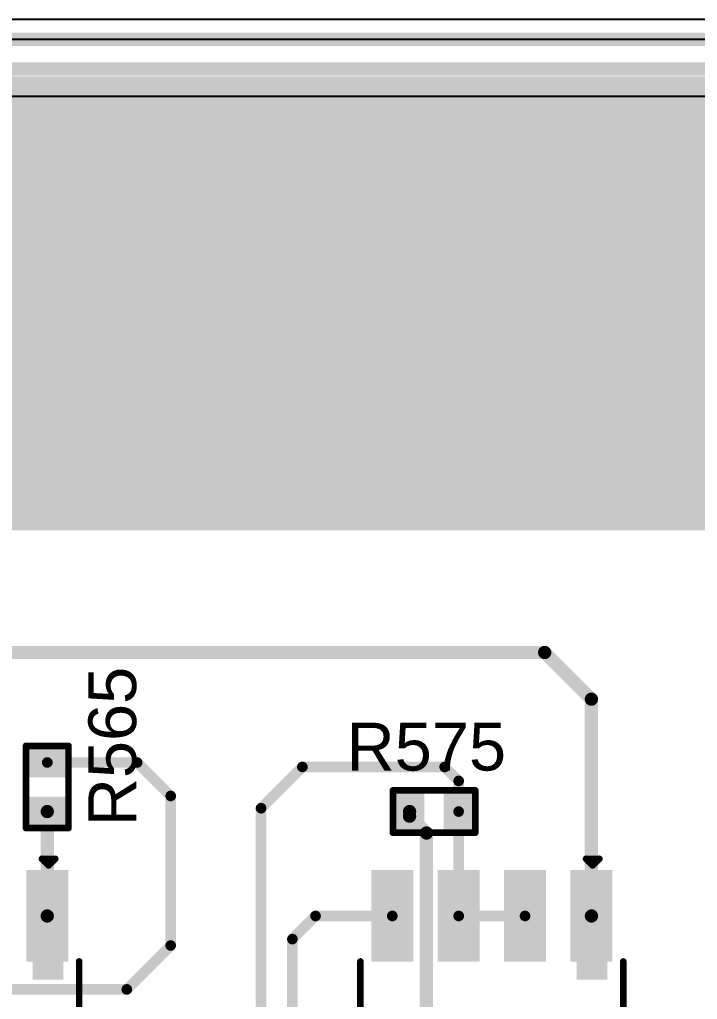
# Model space of a CAD drawing. Header units: inches. Extents: x 0 to 5379, y 0 to 5429.
# Drawn here: x 151.11 to 164.08, y 128.61 to 147.37 of the extents above; entities that cross this region are included whole.
import ezdxf

# ---------------------------------------------------------------- set-up
doc = ezdxf.new("R2010")
doc.units = ezdxf.units.IN
for name, color, linetype in [('Bottom Layer', 5, 'Continuous'), ('Bottom Solder', 6, 'Continuous'), ('SIG 01', 90, 'Continuous'), ('Top Layer', 1, 'Continuous'), ('Top Overlay', 2, 'Continuous'), ('Top Paste', 8, 'Continuous'), ('Top Solder', 216, 'Continuous')]:
    doc.layers.add(name, color=color, linetype=linetype)
doc.styles.add('Arial', font='', dxfattribs={"height": 0.2})
doc.styles.get('Arial').set_extended_font_data('Arial')

# ---------------------------------------------------------------- blocks, each defined once
blk = doc.blocks.new('SOIC_8_0_154___3_90___W______135')
at = {"layer": 'Top Layer'}
for points in [[(-3.475, 1.605), (-3.475, 2.205), (-1.925, 2.205), (-1.925, 1.605)], [(1.925, 1.605), (1.925, 2.205), (3.475, 2.205), (3.475, 1.605)], [(-3.475, 0.335), (-3.475, 0.935), (-1.925, 0.935), (-1.925, 0.335)], [(1.925, 0.335), (1.925, 0.935), (3.475, 0.935), (3.475, 0.335)], [(-3.475, -0.935), (-3.475, -0.335), (-1.925, -0.335), (-1.925, -0.935)], [(1.925, -0.935), (1.925, -0.335), (3.475, -0.335), (3.475, -0.935)], [(-3.475, -2.205), (-3.475, -1.605), (-1.925, -1.605), (-1.925, -2.205)], [(1.925, -2.205), (1.925, -1.605), (3.475, -1.605), (3.475, -2.205)]]:
    blk.add_hatch(color=1, dxfattribs=at).paths.add_polyline_path(points)
at = {"layer": 'Top Overlay'}
blk.add_hatch(color=2, dxfattribs=at).paths.add_polyline_path([(-1.839, 1.626), (-1.483, 1.626), (-1.483, 2.21), (-1.839, 2.21)])
at = {"layer": 'Top Paste'}
for points in [[(-3.475, 1.605), (-3.475, 2.205), (-1.925, 2.205), (-1.925, 1.605)], [(1.925, 1.605), (1.925, 2.205), (3.475, 2.205), (3.475, 1.605)], [(-3.475, 0.335), (-3.475, 0.935), (-1.925, 0.935), (-1.925, 0.335)], [(1.925, 0.335), (1.925, 0.935), (3.475, 0.935), (3.475, 0.335)], [(-3.475, -0.935), (-3.475, -0.335), (-1.925, -0.335), (-1.925, -0.935)], [(1.925, -0.935), (1.925, -0.335), (3.475, -0.335), (3.475, -0.935)], [(-3.475, -2.205), (-3.475, -1.605), (-1.925, -1.605), (-1.925, -2.205)], [(1.925, -2.205), (1.925, -1.605), (3.475, -1.605), (3.475, -2.205)]]:
    blk.add_hatch(color=8, dxfattribs=at).paths.add_polyline_path(points)
at = {"layer": 'Top Solder'}
for points in [[(-3.577, 1.503), (-3.577, 2.307), (-1.823, 2.307), (-1.823, 1.503)], [(1.823, 1.503), (1.823, 2.307), (3.577, 2.307), (3.577, 1.503)], [(-3.577, 0.233), (-3.577, 1.037), (-1.823, 1.037), (-1.823, 0.233)], [(1.823, 0.233), (1.823, 1.037), (3.577, 1.037), (3.577, 0.233)], [(-3.577, -1.037), (-3.577, -0.233), (-1.823, -0.233), (-1.823, -1.037)], [(1.823, -1.037), (1.823, -0.233), (3.577, -0.233), (3.577, -1.037)], [(-3.577, -2.307), (-3.577, -1.503), (-1.823, -1.503), (-1.823, -2.307)], [(1.823, -2.307), (1.823, -1.503), (3.577, -1.503), (3.577, -2.307)]]:
    blk.add_hatch(color=216, dxfattribs=at).paths.add_polyline_path(points)
at = {"layer": 'Top Overlay'}
for points in [[(1.803, 2.515, 0.127, 0.127, 0), (-1.829, 2.515, 0.127, 0.127, 0)], [(-3.667, 1.93, 0.127, 0.127, 0), (-3.794, 2.057, 0.127, 0.127, 0)], [(-3.794, 1.803, 0.127, 0.127, 0), (-3.794, 2.057, 0.127, 0.127, 0)], [(-3.794, 1.803, 0.127, 0.127, 0), (-3.667, 1.93, 0.127, 0.127, 0)], [(1.803, -2.515, 0.127, 0.127, 0), (-1.829, -2.515, 0.127, 0.127, 0)]]:
    blk.add_lwpolyline(points, format="xyseb", dxfattribs=at)
for points in [[(-1.861, 2.515, 0.0635, 0.0635, 1), (-1.797, 2.515, 0.0635, 0.0635, 1)], [(1.772, 2.515, 0.0635, 0.0635, 1), (1.835, 2.515, 0.0635, 0.0635, 1)], [(-3.826, 2.057, 0.0635, 0.0635, 1), (-3.762, 2.057, 0.0635, 0.0635, 1)], [(-3.826, 2.057, 0.0635, 0.0635, 1), (-3.762, 2.057, 0.0635, 0.0635, 1)], [(-3.699, 1.93, 0.0635, 0.0635, 1), (-3.635, 1.93, 0.0635, 0.0635, 1)], [(-3.699, 1.93, 0.0635, 0.0635, 1), (-3.635, 1.93, 0.0635, 0.0635, 1)], [(-3.826, 1.803, 0.0635, 0.0635, 1), (-3.762, 1.803, 0.0635, 0.0635, 1)], [(-3.826, 1.803, 0.0635, 0.0635, 1), (-3.762, 1.803, 0.0635, 0.0635, 1)], [(-1.861, -2.515, 0.0635, 0.0635, 1), (-1.797, -2.515, 0.0635, 0.0635, 1)], [(1.772, -2.515, 0.0635, 0.0635, 1), (1.835, -2.515, 0.0635, 0.0635, 1)]]:
    blk.add_lwpolyline(points, format="xyseb", close=True, dxfattribs=at)
blk = doc.blocks.new('SOIC_8_0_154___3_90___W______136')
at = {"layer": 'Top Layer'}
for points in [[(-3.475, 1.605), (-3.475, 2.205), (-1.925, 2.205), (-1.925, 1.605)], [(1.925, 1.605), (1.925, 2.205), (3.475, 2.205), (3.475, 1.605)], [(-3.475, 0.335), (-3.475, 0.935), (-1.925, 0.935), (-1.925, 0.335)], [(1.925, 0.335), (1.925, 0.935), (3.475, 0.935), (3.475, 0.335)], [(-3.475, -0.935), (-3.475, -0.335), (-1.925, -0.335), (-1.925, -0.935)], [(1.925, -0.935), (1.925, -0.335), (3.475, -0.335), (3.475, -0.935)], [(-3.475, -2.205), (-3.475, -1.605), (-1.925, -1.605), (-1.925, -2.205)], [(1.925, -2.205), (1.925, -1.605), (3.475, -1.605), (3.475, -2.205)]]:
    blk.add_hatch(color=1, dxfattribs=at).paths.add_polyline_path(points)
at = {"layer": 'Top Overlay'}
blk.add_hatch(color=2, dxfattribs=at).paths.add_polyline_path([(-1.838, 1.626), (-1.483, 1.626), (-1.483, 2.21), (-1.838, 2.21)])
at = {"layer": 'Top Paste'}
for points in [[(-3.475, 1.605), (-3.475, 2.205), (-1.925, 2.205), (-1.925, 1.605)], [(1.925, 1.605), (1.925, 2.205), (3.475, 2.205), (3.475, 1.605)], [(-3.475, 0.335), (-3.475, 0.935), (-1.925, 0.935), (-1.925, 0.335)], [(1.925, 0.335), (1.925, 0.935), (3.475, 0.935), (3.475, 0.335)], [(-3.475, -0.935), (-3.475, -0.335), (-1.925, -0.335), (-1.925, -0.935)], [(1.925, -0.935), (1.925, -0.335), (3.475, -0.335), (3.475, -0.935)], [(-3.475, -2.205), (-3.475, -1.605), (-1.925, -1.605), (-1.925, -2.205)], [(1.925, -2.205), (1.925, -1.605), (3.475, -1.605), (3.475, -2.205)]]:
    blk.add_hatch(color=8, dxfattribs=at).paths.add_polyline_path(points)
at = {"layer": 'Top Solder'}
for points in [[(-3.577, 1.503), (-3.577, 2.307), (-1.823, 2.307), (-1.823, 1.503)], [(1.823, 1.503), (1.823, 2.307), (3.577, 2.307), (3.577, 1.503)], [(-3.577, 0.233), (-3.577, 1.037), (-1.823, 1.037), (-1.823, 0.233)], [(1.823, 0.233), (1.823, 1.037), (3.577, 1.037), (3.577, 0.233)], [(-3.577, -1.037), (-3.577, -0.233), (-1.823, -0.233), (-1.823, -1.037)], [(1.823, -1.037), (1.823, -0.233), (3.577, -0.233), (3.577, -1.037)], [(-3.577, -2.307), (-3.577, -1.503), (-1.823, -1.503), (-1.823, -2.307)], [(1.823, -2.307), (1.823, -1.503), (3.577, -1.503), (3.577, -2.307)]]:
    blk.add_hatch(color=216, dxfattribs=at).paths.add_polyline_path(points)
at = {"layer": 'Top Overlay'}
for points in [[(1.803, 2.515, 0.127, 0.127, 0), (-1.829, 2.515, 0.127, 0.127, 0)], [(-3.667, 1.93, 0.127, 0.127, 0), (-3.794, 2.057, 0.127, 0.127, 0)], [(-3.794, 1.803, 0.127, 0.127, 0), (-3.794, 2.057, 0.127, 0.127, 0)], [(-3.794, 1.803, 0.127, 0.127, 0), (-3.667, 1.93, 0.127, 0.127, 0)], [(1.803, -2.515, 0.127, 0.127, 0), (-1.829, -2.515, 0.127, 0.127, 0)]]:
    blk.add_lwpolyline(points, format="xyseb", dxfattribs=at)
for points in [[(-1.861, 2.515, 0.0635, 0.0635, 1), (-1.797, 2.515, 0.0635, 0.0635, 1)], [(1.772, 2.515, 0.0635, 0.0635, 1), (1.835, 2.515, 0.0635, 0.0635, 1)], [(-3.826, 2.057, 0.0635, 0.0635, 1), (-3.762, 2.057, 0.0635, 0.0635, 1)], [(-3.826, 2.057, 0.0635, 0.0635, 1), (-3.762, 2.057, 0.0635, 0.0635, 1)], [(-3.699, 1.93, 0.0635, 0.0635, 1), (-3.635, 1.93, 0.0635, 0.0635, 1)], [(-3.699, 1.93, 0.0635, 0.0635, 1), (-3.635, 1.93, 0.0635, 0.0635, 1)], [(-3.826, 1.803, 0.0635, 0.0635, 1), (-3.762, 1.803, 0.0635, 0.0635, 1)], [(-3.826, 1.803, 0.0635, 0.0635, 1), (-3.762, 1.803, 0.0635, 0.0635, 1)], [(-1.861, -2.515, 0.0635, 0.0635, 1), (-1.797, -2.515, 0.0635, 0.0635, 1)], [(1.772, -2.515, 0.0635, 0.0635, 1), (1.835, -2.515, 0.0635, 0.0635, 1)]]:
    blk.add_lwpolyline(points, format="xyseb", close=True, dxfattribs=at)
blk = doc.blocks.new('R___0402_206')
at = {"layer": 'Top Layer'}
for points in [[(-0.699, -0.318), (-0.699, 0.318), (-0.241, 0.318), (-0.241, -0.318)], [(0.241, -0.318), (0.241, 0.318), (0.699, 0.318), (0.699, -0.318)]]:
    blk.add_hatch(color=1, dxfattribs=at).paths.add_polyline_path(points)
at = {"layer": 'Top Paste'}
for points in [[(-0.699, -0.318), (-0.699, 0.318), (-0.241, 0.318), (-0.241, -0.318)], [(0.241, -0.318), (0.241, 0.318), (0.699, 0.318), (0.699, -0.318)]]:
    blk.add_hatch(color=8, dxfattribs=at).paths.add_polyline_path(points)
at = {"layer": 'Top Solder'}
for points in [[(-0.754, -0.373), (-0.754, 0.373), (-0.186, 0.373), (-0.186, -0.373)], [(0.186, -0.373), (0.186, 0.373), (0.754, 0.373), (0.754, -0.373)]]:
    blk.add_hatch(color=216, dxfattribs=at).paths.add_polyline_path(points)
at = {"layer": 'Top Overlay'}
for points in [[(0.787, 0.406, 0.127, 0.127, 0), (-0.787, 0.406, 0.127, 0.127, 0)], [(-0.787, 0.406, 0.127, 0.127, 0), (-0.787, -0.406, 0.127, 0.127, 0)], [(0.787, 0.406, 0.127, 0.127, 0), (0.787, -0.406, 0.127, 0.127, 0)], [(0.787, -0.406, 0.127, 0.127, 0), (-0.787, -0.406, 0.127, 0.127, 0)], [(0.813, -0.432, 0.00323, 0.00323, 0), (-0.813, -0.432, 0.00323, 0.00323, 0)]]:
    blk.add_lwpolyline(points, format="xyseb", dxfattribs=at)
for points in [[(-0.819, 0.406, 0.0635, 0.0635, 1), (-0.756, 0.406, 0.0635, 0.0635, 1)], [(-0.819, 0.406, 0.0635, 0.0635, 1), (-0.756, 0.406, 0.0635, 0.0635, 1)], [(0.756, 0.406, 0.0635, 0.0635, 1), (0.819, 0.406, 0.0635, 0.0635, 1)], [(0.756, 0.406, 0.0635, 0.0635, 1), (0.819, 0.406, 0.0635, 0.0635, 1)], [(-0.819, -0.406, 0.0635, 0.0635, 1), (-0.756, -0.406, 0.0635, 0.0635, 1)], [(-0.819, -0.406, 0.0635, 0.0635, 1), (-0.756, -0.406, 0.0635, 0.0635, 1)], [(0.756, -0.406, 0.0635, 0.0635, 1), (0.819, -0.406, 0.0635, 0.0635, 1)], [(0.756, -0.406, 0.0635, 0.0635, 1), (0.819, -0.406, 0.0635, 0.0635, 1)], [(-0.814, -0.432, 0.00161, 0.00161, 1), (-0.812, -0.432, 0.00161, 0.00161, 1)], [(0.812, -0.432, 0.00161, 0.00161, 1), (0.814, -0.432, 0.00161, 0.00161, 1)]]:
    blk.add_lwpolyline(points, format="xyseb", close=True, dxfattribs=at)
blk = doc.blocks.new('R___0402_215')
at = {"layer": 'Top Layer'}
for points in [[(-0.699, -0.318), (-0.699, 0.317), (-0.241, 0.317), (-0.241, -0.318)], [(0.241, -0.318), (0.241, 0.317), (0.699, 0.317), (0.699, -0.318)]]:
    blk.add_hatch(color=1, dxfattribs=at).paths.add_polyline_path(points)
at = {"layer": 'Top Paste'}
for points in [[(-0.699, -0.318), (-0.699, 0.317), (-0.241, 0.317), (-0.241, -0.318)], [(0.241, -0.318), (0.241, 0.317), (0.699, 0.317), (0.699, -0.318)]]:
    blk.add_hatch(color=8, dxfattribs=at).paths.add_polyline_path(points)
at = {"layer": 'Top Solder'}
for points in [[(-0.754, -0.373), (-0.754, 0.373), (-0.186, 0.373), (-0.186, -0.373)], [(0.186, -0.373), (0.186, 0.373), (0.754, 0.373), (0.754, -0.373)]]:
    blk.add_hatch(color=216, dxfattribs=at).paths.add_polyline_path(points)
at = {"layer": 'Top Overlay'}
for points in [[(0.787, 0.406, 0.127, 0.127, 0), (-0.787, 0.406, 0.127, 0.127, 0)], [(-0.787, -0.406, 0.127, 0.127, 0), (-0.787, 0.406, 0.127, 0.127, 0)], [(0.787, -0.406, 0.127, 0.127, 0), (0.787, 0.406, 0.127, 0.127, 0)], [(0.787, -0.406, 0.127, 0.127, 0), (-0.787, -0.406, 0.127, 0.127, 0)], [(0.813, -0.432, 0.00323, 0.00323, 0), (-0.813, -0.432, 0.00323, 0.00323, 0)]]:
    blk.add_lwpolyline(points, format="xyseb", dxfattribs=at)
for points in [[(-0.819, 0.406, 0.0635, 0.0635, 1), (-0.756, 0.406, 0.0635, 0.0635, 1)], [(-0.819, 0.406, 0.0635, 0.0635, 1), (-0.756, 0.406, 0.0635, 0.0635, 1)], [(0.756, 0.406, 0.0635, 0.0635, 1), (0.819, 0.406, 0.0635, 0.0635, 1)], [(0.756, 0.406, 0.0635, 0.0635, 1), (0.819, 0.406, 0.0635, 0.0635, 1)], [(-0.819, -0.406, 0.0635, 0.0635, 1), (-0.756, -0.406, 0.0635, 0.0635, 1)], [(-0.819, -0.406, 0.0635, 0.0635, 1), (-0.756, -0.406, 0.0635, 0.0635, 1)], [(0.756, -0.406, 0.0635, 0.0635, 1), (0.819, -0.406, 0.0635, 0.0635, 1)], [(0.756, -0.406, 0.0635, 0.0635, 1), (0.819, -0.406, 0.0635, 0.0635, 1)], [(-0.814, -0.432, 0.00161, 0.00161, 1), (-0.812, -0.432, 0.00161, 0.00161, 1)], [(0.812, -0.432, 0.00161, 0.00161, 1), (0.814, -0.432, 0.00161, 0.00161, 1)]]:
    blk.add_lwpolyline(points, format="xyseb", close=True, dxfattribs=at)

msp = doc.modelspace()

# ---------------------------------------------------------------- hatches: boundary and pattern name
at = {"layer": 'Bottom Solder'}
msp.add_hatch(color=6, dxfattribs=at).paths.add_polyline_path([(122.483, 137.592), (170.1, 137.592), (170.1, 146.286), (122.483, 146.286)])

# ---------------------------------------------------------------- linework, layer by layer
at = {"layer": 'Bottom Layer'}
msp.add_line((135.048, 146.993), (185.982, 146.993), dxfattribs=at)
at = {"layer": 'SIG 01'}
msp.add_line((142.902, 145.907), (186.218, 145.907), dxfattribs=at)
for points in [[(143.189, 146.993, 0.254, 0.254, 0), (187.959, 146.993, 0.254, 0.254, 0)], [(142.902, 146.425, 0.254, 0.254, 0), (187.521, 146.425, 0.254, 0.254, 0)]]:
    msp.add_lwpolyline(points, format="xyseb", dxfattribs=at)
at = {"layer": 'Top Layer'}
msp.add_line((301.981, 147.371), (0.381, 147.371), dxfattribs=at)
for points in [[(145.272, 135.255, 0.254, 0.254, 0), (161.157, 135.255, 0.254, 0.254, 0)], [(161.157, 135.255, 0.254, 0.254, 0), (162.051, 134.361, 0.254, 0.254, 0)], [(162.051, 130.211, 0.254, 0.254, 0), (162.051, 134.361, 0.254, 0.254, 0)], [(151.639, 133.149, 0.203, 0.203, 0), (153.359, 133.149, 0.203, 0.203, 0)], [(153.359, 133.149, 0.203, 0.203, 0), (154.001, 132.508, 0.203, 0.203, 0)], [(155.73, 132.274, 0.203, 0.203, 0), (156.52, 133.064, 0.203, 0.203, 0)], [(156.52, 133.064, 0.203, 0.203, 0), (159.244, 133.064, 0.203, 0.203, 0)], [(159.244, 133.064, 0.203, 0.203, 0), (159.511, 132.797, 0.203, 0.203, 0)], [(159.511, 132.21, 0.203, 0.203, 0), (159.511, 132.797, 0.203, 0.203, 0)], [(154.001, 129.645, 0.203, 0.203, 0), (154.001, 132.508, 0.203, 0.203, 0)], [(151.639, 130.211, 0.254, 0.254, 0), (151.639, 132.21, 0.254, 0.254, 0)], [(155.73, 114.236, 0.203, 0.203, 0), (155.73, 132.274, 0.203, 0.203, 0)], [(158.571, 132.121, 0.254, 0.254, 0), (158.571, 132.21, 0.254, 0.254, 0)], [(158.571, 132.121, 0.254, 0.254, 0), (158.894, 131.798, 0.254, 0.254, 0)], [(159.511, 130.211, 0.203, 0.203, 0), (159.511, 132.21, 0.203, 0.203, 0)], [(158.894, 126.537, 0.254, 0.254, 0), (158.894, 131.798, 0.254, 0.254, 0)], [(156.329, 129.768, 0.203, 0.203, 0), (156.772, 130.211, 0.203, 0.203, 0)], [(156.772, 130.211, 0.203, 0.203, 0), (158.241, 130.211, 0.203, 0.203, 0)], [(159.511, 130.211, 0.203, 0.203, 0), (160.781, 130.211, 0.203, 0.203, 0)], [(156.329, 113.981, 0.203, 0.203, 0), (156.329, 129.768, 0.203, 0.203, 0)], [(153.161, 128.805, 0.203, 0.203, 0), (154.001, 129.645, 0.203, 0.203, 0)], [(144.321, 128.805, 0.203, 0.203, 0), (153.161, 128.805, 0.203, 0.203, 0)]]:
    msp.add_lwpolyline(points, format="xyseb", dxfattribs=at)
for points in [[(161.094, 135.255, 0.127, 0.127, 1), (161.221, 135.255, 0.127, 0.127, 1)], [(161.094, 135.255, 0.127, 0.127, 1), (161.221, 135.255, 0.127, 0.127, 1)], [(161.988, 134.361, 0.127, 0.127, 1), (162.115, 134.361, 0.127, 0.127, 1)], [(161.988, 134.361, 0.127, 0.127, 1), (162.115, 134.361, 0.127, 0.127, 1)], [(151.588, 133.149, 0.102, 0.102, 1), (151.69, 133.149, 0.102, 0.102, 1)], [(153.308, 133.149, 0.102, 0.102, 1), (153.41, 133.149, 0.102, 0.102, 1)], [(153.308, 133.149, 0.102, 0.102, 1), (153.41, 133.149, 0.102, 0.102, 1)], [(156.47, 133.064, 0.102, 0.102, 1), (156.571, 133.064, 0.102, 0.102, 1)], [(156.47, 133.064, 0.102, 0.102, 1), (156.571, 133.064, 0.102, 0.102, 1)], [(159.193, 133.064, 0.102, 0.102, 1), (159.295, 133.064, 0.102, 0.102, 1)], [(159.193, 133.064, 0.102, 0.102, 1), (159.295, 133.064, 0.102, 0.102, 1)], [(159.46, 132.797, 0.102, 0.102, 1), (159.562, 132.797, 0.102, 0.102, 1)], [(159.46, 132.797, 0.102, 0.102, 1), (159.562, 132.797, 0.102, 0.102, 1)], [(153.95, 132.508, 0.102, 0.102, 1), (154.051, 132.508, 0.102, 0.102, 1)], [(153.95, 132.508, 0.102, 0.102, 1), (154.051, 132.508, 0.102, 0.102, 1)], [(151.575, 132.21, 0.127, 0.127, 1), (151.702, 132.21, 0.127, 0.127, 1)], [(155.679, 132.274, 0.102, 0.102, 1), (155.781, 132.274, 0.102, 0.102, 1)], [(155.679, 132.274, 0.102, 0.102, 1), (155.781, 132.274, 0.102, 0.102, 1)], [(158.508, 132.21, 0.127, 0.127, 1), (158.635, 132.21, 0.127, 0.127, 1)], [(158.508, 132.121, 0.127, 0.127, 1), (158.635, 132.121, 0.127, 0.127, 1)], [(158.508, 132.121, 0.127, 0.127, 1), (158.635, 132.121, 0.127, 0.127, 1)], [(159.46, 132.21, 0.102, 0.102, 1), (159.562, 132.21, 0.102, 0.102, 1)], [(159.46, 132.21, 0.102, 0.102, 1), (159.562, 132.21, 0.102, 0.102, 1)], [(158.831, 131.798, 0.127, 0.127, 1), (158.958, 131.798, 0.127, 0.127, 1)], [(158.831, 131.798, 0.127, 0.127, 1), (158.958, 131.798, 0.127, 0.127, 1)], [(151.575, 130.211, 0.127, 0.127, 1), (151.702, 130.211, 0.127, 0.127, 1)], [(156.721, 130.211, 0.102, 0.102, 1), (156.823, 130.211, 0.102, 0.102, 1)], [(156.721, 130.211, 0.102, 0.102, 1), (156.823, 130.211, 0.102, 0.102, 1)], [(158.19, 130.211, 0.102, 0.102, 1), (158.292, 130.211, 0.102, 0.102, 1)], [(159.46, 130.211, 0.102, 0.102, 1), (159.562, 130.211, 0.102, 0.102, 1)], [(159.46, 130.211, 0.102, 0.102, 1), (159.562, 130.211, 0.102, 0.102, 1)], [(160.73, 130.211, 0.102, 0.102, 1), (160.832, 130.211, 0.102, 0.102, 1)], [(161.988, 130.211, 0.127, 0.127, 1), (162.115, 130.211, 0.127, 0.127, 1)], [(156.279, 129.768, 0.102, 0.102, 1), (156.38, 129.768, 0.102, 0.102, 1)], [(156.279, 129.768, 0.102, 0.102, 1), (156.38, 129.768, 0.102, 0.102, 1)], [(153.95, 129.645, 0.102, 0.102, 1), (154.051, 129.645, 0.102, 0.102, 1)], [(153.95, 129.645, 0.102, 0.102, 1), (154.051, 129.645, 0.102, 0.102, 1)], [(153.11, 128.805, 0.102, 0.102, 1), (153.212, 128.805, 0.102, 0.102, 1)], [(153.11, 128.805, 0.102, 0.102, 1), (153.212, 128.805, 0.102, 0.102, 1)]]:
    msp.add_lwpolyline(points, format="xyseb", close=True, dxfattribs=at)

# ---------------------------------------------------------------- block references
for name, p, rotation in [('R___0402_215', (151.639, 132.68), 270), ('R___0402_206', (159.041, 132.21), 180), ('SOIC_8_0_154___3_90___W______136', (149.734, 127.511), 270), ('SOIC_8_0_154___3_90___W______135', (160.146, 127.511), 270)]:
    msp.add_blockref(name, p, dxfattribs=dict(rotation=rotation))

# ---------------------------------------------------------------- texts
at = {"layer": 'Top Overlay', "style": 'Arial'}
msp.add_text('R565', height=0.9144, rotation=90, dxfattribs=at).set_placement((153.34, 131.928))
msp.add_text('R575', height=0.9144, dxfattribs=at).set_placement((157.365, 132.995))

doc.saveas('drawing.dxf')
